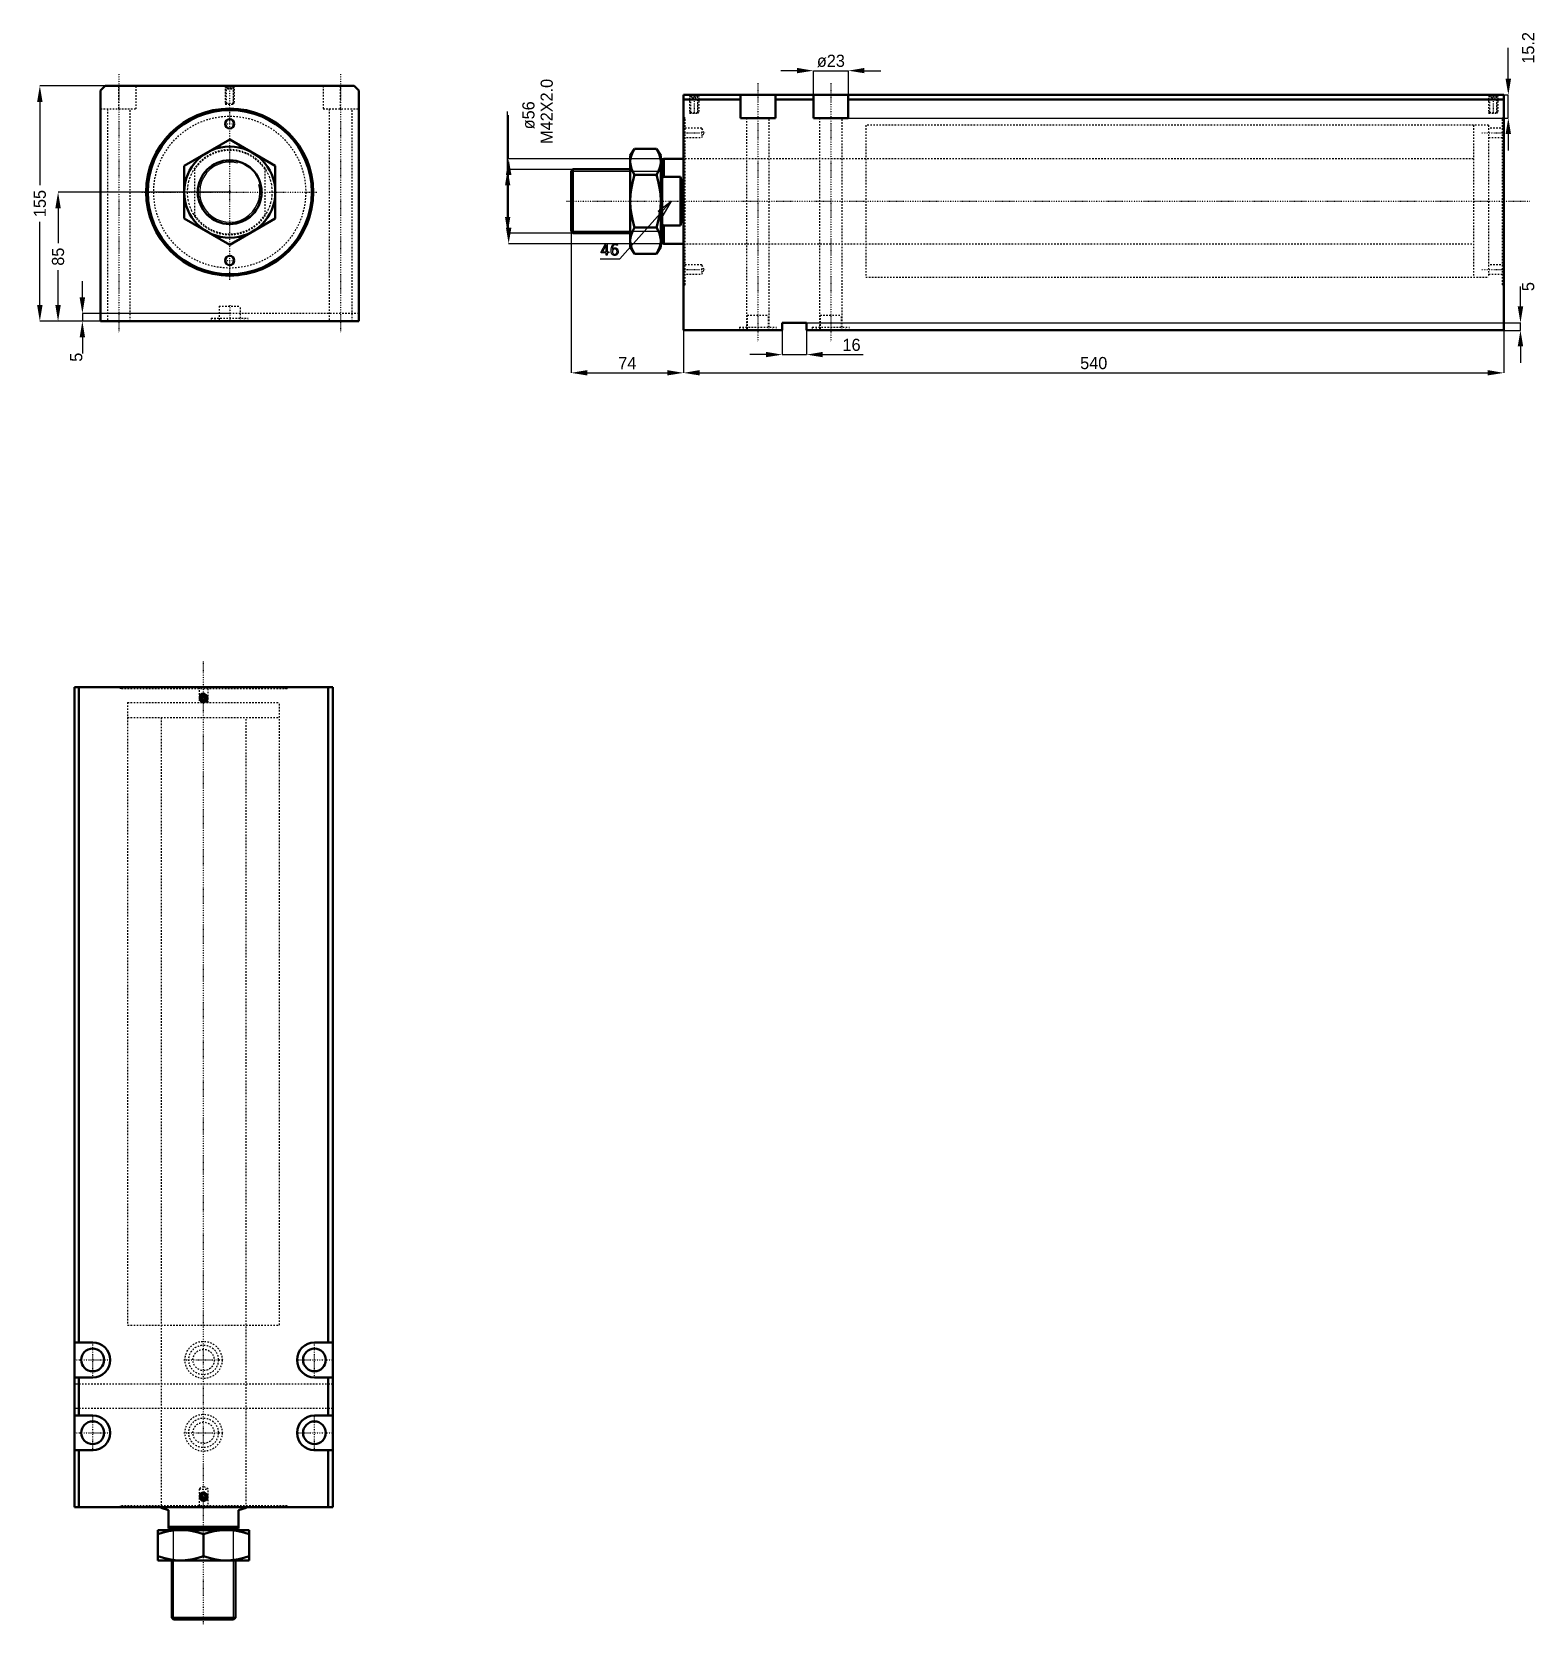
# Model space of a CAD drawing. Header units: millimetres. Extents: x -130 to 860, y -943 to 106.
import ezdxf

# ---------------------------------------------------------------- set-up
doc = ezdxf.new("R2010")
doc.units = ezdxf.units.MM
doc.linetypes.add('Center', pattern=[1.5, 0.45, -0.5, 0.05, -0.5])
doc.linetypes.add('Dashed', pattern=[2, 1, -1])
for name, color, linetype, lineweight in [('2d ConnectionPoints', 7, 'Continuous', 50), ('AM_0', 7, 'Continuous', 50), ('AM_5', 3, 'Continuous', 25), ('AM_7', 7, 'Center', 25), ('AM_9', 6, 'Dashed', 25)]:
    doc.layers.add(name, color=color, linetype=linetype, lineweight=lineweight)
doc.dimstyles.new('ISO-25', dxfattribs={"dimtxt": 2.5, "dimasz": 2.5, "dimexe": 1.25, "dimexo": 0.625, "dimtad": 1, "dimtxsty": 'Standard', "dimcen": 2.5, "dimadec": 0, "dimazin": 0, "dimtfac": 1, "dimtmove": 0, "dimatfit": 3, "dimfxl": 0, "dimarcsym": 0})

# ---------------------------------------------------------------- blocks, each defined once
blk = doc.blocks.new('1_JECX_MF_EXLA_100_400_0_rod__0_in_JECX_MF_160_EXLA_100_400_0__0')
at = {"layer": 'AM_0'}
for p, q in [((-30, 17.3), (0, 34.6)), ((0, 34.6), (30, 17.3)), ((-30, -17.3), (-30, 17.3)), ((30, 17.3), (30, -17.3)), ((0, -34.6), (-30, -17.3)), ((30, -17.3), (0, -34.6))]:
    blk.add_line(p, q, dxfattribs=at)
for radius in [30, 21]:
    blk.add_circle((0, 0), radius, dxfattribs=at)
at = {"layer": 'AM_5'}
blk.add_arc((0, 0), 19.8, 75, 15, dxfattribs=at)
at = {"layer": 'AM_9'}
for p, q in [((-23, -16), (-23, 16)), ((23, 16), (23, -16))]:
    blk.add_line(p, q, dxfattribs=at)
for points in [[(-23, 16), (-24.3, 13.9), (-25.4, 11.7), (-26.3, 9.5), (-27.1, 7.1), (-27.6, 4.8), (-27.9, 2.3), (-28, -0.1), (-27.9, -2.6), (-27.6, -5), (-27, -7.4), (-26.3, -9.7), (-25.3, -11.9), (-24.2, -14.1), (-23, -16)], [(23, -16), (24.3, -13.9), (25.4, -11.7), (26.3, -9.5), (27.1, -7.1), (27.6, -4.8), (27.9, -2.3), (28, 0.1), (27.9, 2.6), (27.6, 5), (27, 7.4), (26.3, 9.7), (25.3, 11.9), (24.2, 14.1), (23, 16)]]:
    blk.add_lwpolyline(points, dxfattribs=at)
blk.add_circle((0, 0), 20.8, dxfattribs=at)
for radius, start, end in [(28, 34.7719, 145.2281), (27.5, 33.2419, 146.7581), (27.5, 213.2419, 326.7581), (28, 214.7719, 325.2281)]:
    blk.add_arc((0, 0), radius, start, end, dxfattribs=at)
blk = doc.blocks.new('2_JECX_MF_EXLA_100_400_0_body__0_in_JECX_MF_160_EXLA_100_400_0__0')
at = {"layer": 'AM_0'}
for p, q in [((-82, 70), (-85, 67)), ((-85, 67), (-85, -85)), ((82, 70), (-82, 70)), ((85, 67), (82, 70)), ((85, -85), (85, 67)), ((-85, -85), (85, -85))]:
    blk.add_line(p, q, dxfattribs=at)
for centre, radius in [((0, 0), 55), ((0, 0), 54), ((0, 45), 3), ((0, -45), 3)]:
    blk.add_circle(centre, radius, dxfattribs=at)
at = {"layer": 'AM_5', "linetype": 'Dashed'}
for p, q in [((-3, 70), (-3, 58)), ((3, 70), (3, 58))]:
    blk.add_line(p, q, dxfattribs=at)
at = {"layer": 'AM_7'}
for p, q in [((-73, 77.8), (-73, -92.7)), ((73, 77.8), (73, -92.7)), ((0, -57.8), (0, 70.6)), ((-3.2, 45), (3.1, 45)), ((-57.8, 0), (57.8, 0)), ((-3.2, -45), (3.1, -45)), ((0, -74.5), (0, -85.5))]:
    blk.add_line(p, q, dxfattribs=at)
at = {"layer": 'AM_9'}
for p, q in [((-73, 54.8), (-73, 70)), ((-61.5, 54.8), (-61.5, 70)), ((-3, 70), (-2.5, 69.5)), ((-2.5, 69.5), (-2.5, 58.5)), ((-2.5, 69.5), (2.5, 69.5)), ((-1.9, 70), (-2.4, 69.5)), ((-2.4, 69.5), (-2.4, 58)), ((-2.4, 69.5), (2.4, 69.5)), ((-1.4, 68), (-1.4, 70)), ((-1.4, 68), (1.4, 68)), ((-0.7, 68), (-0.7, 70)), ((0.7, 68), (0.7, 70)), ((1.4, 68), (1.4, 70)), ((2.4, 69.5), (1.9, 70)), ((2.4, 58), (2.4, 69.5)), ((2.5, 69.5), (3, 70)), ((2.5, 58.5), (2.5, 69.5)), ((61.5, 70), (61.5, 54.8)), ((73, 54.8), (73, 70)), ((-85, 54.8), (-61.5, 54.8)), ((-80.5, 54.8), (-80.5, -85)), ((-65.5, -85), (-65.5, 54.8)), ((-2.5, 58.5), (-3, 58)), ((-3, 58), (3, 58)), ((-2.5, 58.5), (2.5, 58.5)), ((3, 58), (2.5, 58.5)), ((61.5, 54.8), (85, 54.8)), ((65.5, 54.8), (65.5, -85)), ((80.5, -85), (80.5, 54.8)), ((85, -80), (-85, -80)), ((-12.2, -82.9), (12.2, -82.9)), ((-12.2, -82.9), (-12.2, -85)), ((-9.8, -82.9), (-9.8, -85)), ((-7, -75), (7, -75)), ((-7, -75), (-7, -85)), ((7, -85), (7, -75)), ((9.8, -85), (9.8, -82.9)), ((12.2, -85), (12.2, -82.9))]:
    blk.add_line(p, q, dxfattribs=at)
blk.add_circle((0, 0), 50, dxfattribs=at)
blk = doc.blocks.new('*D3')
at = {"layer": 'AM_5', "color": 0, "lineweight": -2}
for p, q in [((-82, 70), (-125, 70)), ((-125, 59.3), (-125, 4.6)), ((-125, -74.3), (-125, -19.6)), ((-85, -85), (-125, -85))]:
    blk.add_line(p, q, dxfattribs=at)
at = {"layer": 'AM_5', "color": 0}
for points in [[(-123.2, 59.3), (-126.8, 59.3), (-125, 70)], [(-126.8, -74.3), (-123.2, -74.3), (-125, -85)]]:
    blk.add_solid(points, dxfattribs=at)
at = {"layer": 'Defpoints', "color": 0}
for p in [(-82, 70), (-125, -85), (-85, -85)]:
    blk.add_point(p, dxfattribs=at)
at = {"layer": 'AM_5', "color": 0, "insert": (-125, -7.5), "char_height": 8, "attachment_point": 5, "rotation": 90}
blk.add_mtext('155', dxfattribs=at)
blk = doc.blocks.new('*D4')
at = {"layer": 'AM_5', "color": 0, "lineweight": -2}
for p, q in [((0, 0), (-113, 0)), ((-113, -10.7), (-113, -33.6)), ((-113, -74.3), (-113, -51.4)), ((-85, -85), (-113, -85))]:
    blk.add_line(p, q, dxfattribs=at)
at = {"layer": 'AM_5', "color": 0}
for points in [[(-111.2, -10.7), (-114.8, -10.7), (-113, 0)], [(-114.8, -74.3), (-111.2, -74.3), (-113, -85)]]:
    blk.add_solid(points, dxfattribs=at)
at = {"layer": 'Defpoints', "color": 0}
for p in [(0, 0), (-113, -85), (-85, -85)]:
    blk.add_point(p, dxfattribs=at)
at = {"layer": 'AM_5', "color": 0, "insert": (-113, -42.5), "char_height": 8, "attachment_point": 5, "rotation": 90}
blk.add_mtext('85', dxfattribs=at)
blk = doc.blocks.new('*D5')
at = {"layer": 'AM_5', "color": 0, "lineweight": -2}
for p, q in [((-97, -69.3), (-97, -58.7)), ((0, -80), (-97, -80)), ((-97, -80), (-97, -85)), ((-85, -85), (-97, -85)), ((-97, -95.7), (-97, -106.3))]:
    blk.add_line(p, q, dxfattribs=at)
at = {"layer": 'AM_5', "color": 0}
for points in [[(-98.8, -69.3), (-95.2, -69.3), (-97, -80)], [(-95.2, -95.7), (-98.8, -95.7), (-97, -85)]]:
    blk.add_solid(points, dxfattribs=at)
at = {"layer": 'Defpoints', "color": 0}
for p in [(0, -80), (-97, -85), (-85, -85)]:
    blk.add_point(p, dxfattribs=at)
at = {"layer": 'AM_5', "color": 0, "insert": (-101, -108.7), "char_height": 8, "attachment_point": 5, "rotation": 90}
blk.add_mtext('5', dxfattribs=at)
blk = doc.blocks.new('1_JECX_MF_EXLA_100_400_0_rod__0_in_JECX_MF_160_EXLA_100_400_0__4')
at = {"layer": 'AM_0'}
for p, q in [((-28, 0), (-28, -0.4)), ((28, -0.4), (28, 0)), ((-23, -2), (-28, -0.4)), ((-23, -14), (-23, -2)), ((28, -0.4), (23, -2)), ((23, -2), (23, -14)), ((30, -15), (-30, -15)), ((-30, -35), (-30, -15)), ((-23, -13), (23, -13)), ((-23, -14), (23, -14)), ((-19.8, -14), (-20.8, -15)), ((0, -32.3), (0, -17.7)), ((20.8, -15), (19.8, -14)), ((30, -15), (30, -35)), ((30, -35), (-30, -35)), ((-21, -35), (-21, -72.8)), ((21, -72.8), (21, -35)), ((-21, -72.8), (21, -72.8)), ((-21, -72.8), (-19.8, -74)), ((19.8, -74), (21, -72.8)), ((-19.8, -74), (19.8, -74))]:
    blk.add_line(p, q, dxfattribs=at)
for points in [[(-15, -15), (-16.1, -15), (-19.6, -15.3), (-23, -15.8), (-26.5, -16.6), (-30, -17.7)], [(0, -17.7), (-3.6, -16.6), (-7.3, -15.7), (-11.2, -15.2), (-15, -15)], [(15, -15), (13.9, -15), (10.4, -15.3), (7, -15.8), (3.5, -16.6), (0, -17.7)], [(30, -17.7), (26.4, -16.6), (22.7, -15.7), (18.8, -15.2), (15, -15)], [(-30, -32.3), (-26.4, -33.4), (-22.7, -34.3), (-18.8, -34.8), (-15, -35)], [(-15, -35), (-13.9, -35), (-10.4, -34.7), (-7, -34.2), (-3.5, -33.4), (0, -32.3)], [(0, -32.3), (3.6, -33.4), (7.3, -34.3), (11.2, -34.8), (15, -35)], [(15, -35), (16.1, -35), (19.6, -34.7), (23, -34.2), (26.5, -33.4), (30, -32.3)]]:
    blk.add_lwpolyline(points, dxfattribs=at)
at = {"layer": 'AM_5'}
for p, q in [((-19.8, -74), (-19.8, -14)), ((19.8, -74), (19.8, -14))]:
    blk.add_line(p, q, dxfattribs=at)
at = {"layer": 'AM_7'}
blk.add_line((0, -77), (0, 557.2), dxfattribs=at)
at = {"layer": 'AM_9'}
for p, q in [((-50, 530), (50, 530)), ((-50, 530), (-50, 520)), ((50, 520), (50, 530)), ((-50, 520), (50, 520)), ((-28, 520), (-28, 0)), ((28, 0), (28, 520))]:
    blk.add_line(p, q, dxfattribs=at)
blk = doc.blocks.new('2_JECX_MF_EXLA_100_400_0_body__0_in_JECX_MF_160_EXLA_100_400_0__4')
at = {"layer": 'AM_0'}
for p, q in [((-85, 540), (-85, 0)), ((85, 540), (-85, 540)), ((-82, 540), (-82, 108.5)), ((82, 540), (82, 108.5)), ((85, 540), (85, 0)), ((-0.7, 534.2), (-1.4, 533)), ((-1.4, 533), (-0.7, 531.8)), ((0.7, 534.2), (-0.7, 534.2)), ((-0.7, 531.8), (0.7, 531.8)), ((1.4, 533), (0.7, 534.2)), ((0.7, 531.8), (1.4, 533)), ((-73, 108.5), (-85, 108.5)), ((85, 108.5), (73, 108.5)), ((-85, 85.5), (-73, 85.5)), ((-82, 85.5), (-82, 60.5)), ((73, 85.5), (85, 85.5)), ((82, 85.5), (82, 60.5)), ((-73, 60.5), (-85, 60.5)), ((85, 60.5), (73, 60.5)), ((-85, 37.5), (-73, 37.5)), ((-82, 37.5), (-82, 0)), ((73, 37.5), (85, 37.5)), ((82, 37.5), (82, 0)), ((85, 0), (-85, 0)), ((-0.7, 8.3), (-1.4, 7)), ((-1.4, 7), (-0.7, 5.8)), ((0.7, 8.3), (-0.7, 8.3)), ((-0.7, 5.8), (0.7, 5.8)), ((1.4, 7), (0.7, 8.3)), ((0.7, 5.8), (1.4, 7))]:
    blk.add_line(p, q, dxfattribs=at)
for centre, radius in [((0, 533), 2.46), ((0, 533), 2.4), ((0, 533), 1.9), ((-73, 97), 7.5), ((73, 97), 7.5), ((-73, 49), 7.5), ((73, 49), 7.5), ((0, 7), 2.46), ((0, 7), 2.4), ((0, 7), 1.9)]:
    blk.add_circle(centre, radius, dxfattribs=at)
for centre, start, end in [((-73, 97), 270, 90), ((73, 97), 90, 270), ((-73, 49), 270, 90), ((73, 49), 90, 270)]:
    blk.add_arc(centre, 11.5, start, end, dxfattribs=at)
at = {"layer": 'AM_5'}
for centre in [(0, 533), (0, 7)]:
    blk.add_arc(centre, 3, 75, 15, dxfattribs=at)
at = {"layer": 'AM_7'}
for p, q in [((-3.2, 533), (3.1, 533)), ((-73, 84.9), (-73, 109.1)), ((73, 84.9), (73, 109.1)), ((-85.1, 97), (-60.9, 97)), ((-12.9, 97), (12.9, 97)), ((60.9, 97), (85.1, 97)), ((-73, 36.9), (-73, 61.1)), ((73, 36.9), (73, 61.1)), ((-85.1, 49), (-60.9, 49)), ((-12.9, 49), (12.9, 49)), ((60.9, 49), (85.1, 49)), ((-3.2, 7), (3.1, 7))]:
    blk.add_line(p, q, dxfattribs=at)
at = {"layer": 'AM_9'}
for p, q in [((-55, 540), (-55, 539)), ((55, 539), (-55, 539)), ((-54, 540), (-54, 539)), ((-3, 540), (-3, 530)), ((3, 530), (3, 540)), ((54, 539), (54, 540)), ((55, 539), (55, 540)), ((-50, 530), (50, 530)), ((-50, 530), (-50, 120)), ((50, 120), (50, 530)), ((-50, 120), (50, 120)), ((-28, 120), (-28, 0)), ((28, 0), (28, 120)), ((85, 81), (-85, 81)), ((85, 65), (-85, 65)), ((0, 13.7), (-3, 12)), ((-3, 12), (-3, 0)), ((-3, 12), (3, 12)), ((3, 12), (0, 13.7)), ((3, 0), (3, 12)), ((55, 1), (-55, 1)), ((-55, 1), (-55, 0)), ((-54, 1), (-54, 0)), ((54, 0), (54, 1)), ((55, 0), (55, 1))]:
    blk.add_line(p, q, dxfattribs=at)
for centre, radius in [((0, 97), 12.2), ((0, 97), 9.75), ((0, 97), 7), ((0, 49), 12.2), ((0, 49), 9.75), ((0, 49), 7)]:
    blk.add_circle(centre, radius, dxfattribs=at)
blk = doc.blocks.new('1_JECX_MF_EXLA_100_400_0_rod__0_in_JECX_MF_160_EXLA_100_400_0__2')
at = {"layer": 'AM_0'}
for p, q in [((-32.3, 34.6), (-35, 30)), ((-32.3, 34.6), (-17.7, 34.6)), ((-15, 30), (-17.7, 34.6)), ((-72.8, 21), (-74, 19.8)), ((-35, 21), (-72.8, 21)), ((-72.8, 21), (-72.8, -21)), ((-35, 30), (-35, -30)), ((-15, 30), (-15, -30)), ((-13, 28), (-14, 27.5)), ((-14, 27.5), (-14, -27.5)), ((0, 28), (-13, 28)), ((-13, 28), (-13, 16)), ((-74, 19.8), (-74, -19.8)), ((-32.3, 17.3), (-17.7, 17.3)), ((-14, 19.8), (-15, 20.8)), ((-13, 16), (-14, 15.1)), ((-2, 16), (-13, 16)), ((-2, 16), (-2, -16)), ((-74, -19.8), (-72.8, -21)), ((-32.3, -17.3), (-17.7, -17.3)), ((-15, -20.8), (-14, -19.8)), ((-14, -15.1), (-13, -16)), ((-13, -16), (-2, -16)), ((-13, -16), (-13, -28)), ((-72.8, -21), (-35, -21)), ((-35, -30), (-32.3, -34.6)), ((-17.7, -34.6), (-15, -30)), ((-14, -27.5), (-13, -28)), ((-13, -28), (0, -28)), ((-32.3, -34.6), (-17.7, -34.6))]:
    blk.add_line(p, q, dxfattribs=at)
for points in [[(-32.3, 34.6), (-33.4, 32.5), (-34.3, 30.4), (-34.8, 28.2), (-35, 26)], [(-15, 26), (-15, 26.6), (-15.3, 28.6), (-15.8, 30.6), (-16.6, 32.6), (-17.7, 34.6)], [(-35, 26), (-35, 25.4), (-34.7, 23.3), (-34.2, 21.3), (-33.4, 19.3), (-32.3, 17.3)], [(-17.7, 17.3), (-16.6, 19.4), (-15.7, 21.6), (-15.2, 23.8), (-15, 26)], [(-32.3, 17.3), (-33.4, 13.1), (-34.3, 8.8), (-34.8, 4.4), (-35, 0)], [(-15, 0), (-15, 0.3), (-15.2, 4.6), (-15.7, 8.8), (-16.6, 13.1), (-17.7, 17.3)], [(-2, -16), (-1.6, -13.9), (-1.2, -11.7), (-0.9, -9.5), (-0.7, -7.1), (-0.5, -4.8), (-0.4, -2.3), (-0.4, 0.1), (-0.4, 2.6), (-0.5, 5), (-0.7, 7.4), (-0.9, 9.7), (-1.2, 11.9), (-1.6, 14.1), (-2, 16)], [(-35, 0), (-35, -0.3), (-34.8, -4.6), (-34.3, -8.8), (-33.4, -13.1), (-32.3, -17.3)], [(-17.7, -17.3), (-16.6, -13.1), (-15.7, -8.8), (-15.2, -4.4), (-15, 0)], [(-32.3, -17.3), (-33.4, -19.4), (-34.3, -21.6), (-34.8, -23.8), (-35, -26)], [(-15, -26), (-15, -25.4), (-15.3, -23.3), (-15.8, -21.3), (-16.6, -19.3), (-17.7, -17.3)], [(-35, -26), (-35, -26.6), (-34.7, -28.6), (-34.2, -30.6), (-33.4, -32.6), (-32.3, -34.6)], [(-17.7, -34.6), (-16.6, -32.5), (-15.7, -30.4), (-15.2, -28.2), (-15, -26)]]:
    blk.add_lwpolyline(points, dxfattribs=at)
at = {"layer": 'AM_5'}
for p, q in [((-74, 19.8), (-14, 19.8)), ((-74, -19.8), (-14, -19.8))]:
    blk.add_line(p, q, dxfattribs=at)
at = {"layer": 'AM_7'}
blk.add_line((-77, 0), (557.2, 0), dxfattribs=at)
at = {"layer": 'AM_9'}
for p, q in [((520, 50), (520, -50)), ((530, 50), (520, 50)), ((530, 50), (530, -50)), ((520, 28), (0, 28)), ((0, -28), (520, -28)), ((520, -50), (530, -50))]:
    blk.add_line(p, q, dxfattribs=at)
blk = doc.blocks.new('2_JECX_MF_EXLA_100_400_0_body__0_in_JECX_MF_160_EXLA_100_400_0__2')
at = {"layer": 'AM_0'}
for p, q in [((0, -85), (0, 70)), ((540, 70), (0, 70)), ((37.5, 67), (0, 67)), ((37.5, 54.8), (37.5, 70)), ((60.5, 54.8), (60.5, 70)), ((85.5, 67), (60.5, 67)), ((85.5, 54.8), (85.5, 70)), ((108.5, 54.8), (108.5, 70)), ((540, 67), (108.5, 67)), ((540, -85), (540, 70)), ((37.5, 54.8), (60.5, 54.8)), ((85.5, 54.8), (108.5, 54.8)), ((65, -80), (65, -85)), ((81, -80), (65, -80)), ((81, -85), (81, -80)), ((65, -85), (0, -85)), ((540, -85), (81, -85))]:
    blk.add_line(p, q, dxfattribs=at)
at = {"layer": 'AM_5', "linetype": 'Dashed'}
for p, q in [((4, 70), (4, 58)), ((10, 70), (10, 58)), ((530, 70), (530, 58)), ((536, 70), (536, 58))]:
    blk.add_line(p, q, dxfattribs=at)
at = {"layer": 'AM_7'}
for p, q in [((49, 77.8), (49, -92.7)), ((97, 77.8), (97, -92.7)), ((7, 70.6), (7, 57.4)), ((533, 70.6), (533, 57.4)), ((-0.7, 45), (14.4, 45)), ((525.6, 45), (540.7, 45)), ((-0.7, -45), (14.4, -45)), ((525.6, -45), (540.7, -45))]:
    blk.add_line(p, q, dxfattribs=at)
at = {"layer": 'AM_9'}
for p, q in [((4, 70), (4.5, 69.5)), ((4.5, 69.5), (4.5, 58.5)), ((4.5, 69.5), (9.5, 69.5)), ((5.1, 70), (4.6, 69.5)), ((4.6, 69.5), (9.4, 69.5)), ((4.6, 69.5), (4.6, 58)), ((5.8, 68), (5.8, 70)), ((5.8, 68), (8.2, 68)), ((7, 68), (7, 70)), ((8.2, 68), (8.2, 70)), ((9.4, 69.5), (8.9, 70)), ((9.4, 58), (9.4, 69.5)), ((9.5, 69.5), (10, 70)), ((9.5, 58.5), (9.5, 69.5)), ((530, 70), (530.5, 69.5)), ((530.5, 69.5), (530.5, 58.5)), ((530.5, 69.5), (535.5, 69.5)), ((531.1, 70), (530.6, 69.5)), ((530.6, 69.5), (535.4, 69.5)), ((530.6, 69.5), (530.6, 58)), ((531.8, 68), (531.8, 70)), ((531.8, 68), (534.2, 68)), ((533, 68), (533, 70)), ((534.2, 68), (534.2, 70)), ((535.4, 69.5), (534.9, 70)), ((535.4, 58), (535.4, 69.5)), ((535.5, 69.5), (536, 70)), ((535.5, 58.5), (535.5, 69.5)), ((1, 55), (0, 55)), ((1, 54), (0, 54)), ((1, -55), (1, 55)), ((4.5, 58.5), (4, 58)), ((4, 58), (10, 58)), ((4.5, 58.5), (9.5, 58.5)), ((10, 58), (9.5, 58.5)), ((41.5, 54.8), (41.5, -85)), ((56.5, -85), (56.5, 54.8)), ((89.5, 54.8), (89.5, -85)), ((104.5, -85), (104.5, 54.8)), ((530.5, 58.5), (530, 58)), ((530, 58), (536, 58)), ((530.5, 58.5), (535.5, 58.5)), ((536, 58), (535.5, 58.5)), ((539, -55), (539, 55)), ((540, 55), (539, 55)), ((540, 54), (539, 54)), ((12, 48), (0, 48)), ((0, 42), (12, 42)), ((13.7, 45), (12, 48)), ((12, 48), (12, 42)), ((12, 42), (13.7, 45)), ((530, 50), (120, 50)), ((120, 50), (120, -50)), ((530, 50), (530, -50)), ((540, 48), (530, 48)), ((530, 42), (540, 42)), ((120, 28), (0, 28)), ((0, -28), (120, -28)), ((12, -42), (0, -42)), ((0, -48), (12, -48)), ((13.7, -45), (12, -42)), ((12, -42), (12, -48)), ((12, -48), (13.7, -45)), ((120, -50), (530, -50)), ((540, -42), (530, -42)), ((530, -48), (540, -48)), ((0, -54), (1, -54)), ((0, -55), (1, -55)), ((539, -54), (540, -54)), ((539, -55), (540, -55)), ((36.8, -82.9), (61.2, -82.9)), ((36.8, -82.9), (36.8, -85)), ((39.2, -82.9), (39.2, -85)), ((42, -75), (56, -75)), ((42, -75), (42, -85)), ((56, -85), (56, -75)), ((58.8, -85), (58.8, -82.9)), ((61.2, -85), (61.2, -82.9)), ((84.8, -82.9), (109.2, -82.9)), ((84.8, -82.9), (84.8, -85)), ((87.3, -82.9), (87.3, -85)), ((90, -75), (104, -75)), ((90, -75), (90, -85)), ((104, -85), (104, -75)), ((106.8, -85), (106.8, -82.9)), ((109.2, -85), (109.2, -82.9))]:
    blk.add_line(p, q, dxfattribs=at)
blk = doc.blocks.new('*D31')
at = {"layer": 'AM_5', "color": 0, "lineweight": -2}
for p, q in [((373.5, 80), (362.8, 80)), ((384.2, 64), (384.2, 80)), ((384.2, 80), (407.2, 80)), ((407.2, 64), (407.2, 80)), ((417.8, 80), (428.5, 80))]:
    blk.add_line(p, q, dxfattribs=at)
at = {"layer": 'AM_5', "color": 0}
for points in [[(373.5, 81.8), (373.5, 78.3), (384.2, 80)], [(417.8, 81.8), (417.8, 78.3), (407.2, 80)]]:
    blk.add_solid(points, dxfattribs=at)
at = {"layer": 'Defpoints', "color": 0}
for p in [(407.2, 80), (384.2, 64), (407.2, 64)]:
    blk.add_point(p, dxfattribs=at)
at = {"layer": 'AM_5', "color": 0, "insert": (395.7, 86.4), "char_height": 8, "attachment_point": 5}
blk.add_mtext('ø23', dxfattribs=at)
blk = doc.blocks.new('*D32')
at = {"layer": 'AM_5', "color": 0, "lineweight": -2}
for p, q in [((841.6, 74.7), (841.6, 95)), ((407.2, 64), (841.6, 64)), ((841.6, 48.8), (841.6, 64)), ((407.2, 48.8), (841.6, 48.8)), ((841.6, 38.2), (841.6, 27.5))]:
    blk.add_line(p, q, dxfattribs=at)
at = {"layer": 'AM_5', "color": 0}
for points in [[(839.8, 74.7), (843.4, 74.7), (841.6, 64)], [(839.8, 38.2), (843.4, 38.2), (841.6, 48.8)]]:
    blk.add_solid(points, dxfattribs=at)
at = {"layer": 'Defpoints', "color": 0}
for p in [(407.2, 64), (841.6, 64), (407.2, 48.8)]:
    blk.add_point(p, dxfattribs=at)
at = {"layer": 'AM_5', "color": 0, "insert": (854.7, 95), "char_height": 8, "attachment_point": 5, "rotation": 90}
blk.add_mtext('15.2', dxfattribs=at)
blk = doc.blocks.new('*D33')
at = {"layer": 'AM_5', "color": 0, "lineweight": -2}
for p, q in [((298.7, -91), (298.7, -119)), ((838.7, -91), (838.7, -119)), ((309.3, -119), (828, -119))]:
    blk.add_line(p, q, dxfattribs=at)
at = {"layer": 'AM_5', "color": 0}
for points in [[(309.3, -117.2), (309.3, -120.7), (298.7, -119)], [(828, -117.2), (828, -120.7), (838.7, -119)]]:
    blk.add_solid(points, dxfattribs=at)
at = {"layer": 'Defpoints', "color": 0}
for p in [(298.7, -91), (838.7, -91), (838.7, -119)]:
    blk.add_point(p, dxfattribs=at)
at = {"layer": 'AM_5', "color": 0, "insert": (568.7, -112.6), "char_height": 8, "attachment_point": 5}
blk.add_mtext('540', dxfattribs=at)
blk = doc.blocks.new('*D34')
at = {"layer": 'AM_5', "color": 0, "lineweight": -2}
for p, q in [((224.7, -6), (224.7, -119)), ((298.7, -91), (298.7, -119)), ((235.3, -119), (288, -119))]:
    blk.add_line(p, q, dxfattribs=at)
at = {"layer": 'AM_5', "color": 0}
for points in [[(235.3, -117.2), (235.3, -120.7), (224.7, -119)], [(288, -117.2), (288, -120.7), (298.7, -119)]]:
    blk.add_solid(points, dxfattribs=at)
at = {"layer": 'Defpoints', "color": 0}
for p in [(224.7, -6), (298.7, -91), (298.7, -119)]:
    blk.add_point(p, dxfattribs=at)
at = {"layer": 'AM_5', "color": 0, "insert": (261.7, -112.6), "char_height": 8, "attachment_point": 5}
blk.add_mtext('74', dxfattribs=at)
blk = doc.blocks.new('*D35')
at = {"layer": 'AM_5', "color": 0, "lineweight": -2}
for p, q in [((183.6, 22), (183.6, 50.6)), ((285.7, 22), (183.6, 22)), ((183.6, -23.3), (183.6, 11.4)), ((285.7, -34), (183.6, -34))]:
    blk.add_line(p, q, dxfattribs=at)
at = {"layer": 'AM_5', "color": 0}
for points in [[(181.8, 11.4), (185.4, 11.4), (183.6, 22)], [(181.8, -23.3), (185.4, -23.3), (183.6, -34)]]:
    blk.add_solid(points, dxfattribs=at)
at = {"layer": 'Defpoints', "color": 0}
for p in [(183.6, 22), (285.7, 22), (285.7, -34)]:
    blk.add_point(p, dxfattribs=at)
at = {"layer": 'AM_5', "color": 0, "insert": (196.7, 50.6), "char_height": 8, "attachment_point": 5, "rotation": 90}
blk.add_mtext('ø56', dxfattribs=at)
blk = doc.blocks.new('*D36')
at = {"layer": 'AM_5', "color": 0, "lineweight": -2}
for p, q in [((182.9, 15), (182.9, 53.2)), ((225.9, 15), (182.9, 15)), ((182.9, -16.3), (182.9, 4.4)), ((225.7, -27), (182.9, -27))]:
    blk.add_line(p, q, dxfattribs=at)
at = {"layer": 'AM_5', "color": 0}
for points in [[(181.2, 4.4), (184.7, 4.4), (182.9, 15)], [(181.2, -16.3), (184.7, -16.3), (182.9, -27)]]:
    blk.add_solid(points, dxfattribs=at)
at = {"layer": 'Defpoints', "color": 0}
for p in [(182.9, 15), (225.9, 15), (225.7, -27)]:
    blk.add_point(p, dxfattribs=at)
at = {"layer": 'AM_5', "color": 0, "insert": (208.7, 53.2), "char_height": 8, "attachment_point": 5, "rotation": 90}
blk.add_mtext('M42X2.0', dxfattribs=at)
blk = doc.blocks.new('*D37')
at = {"layer": 'AM_5', "color": 0, "lineweight": -2}
for p, q in [((363.7, -86), (363.7, -107)), ((379.7, -91), (379.7, -107)), ((353, -107), (342.3, -107)), ((363.7, -107), (379.7, -107)), ((390.3, -107), (417, -107))]:
    blk.add_line(p, q, dxfattribs=at)
at = {"layer": 'AM_5', "color": 0}
for points in [[(353, -105.2), (353, -108.7), (363.7, -107)], [(390.3, -105.2), (390.3, -108.7), (379.7, -107)]]:
    blk.add_solid(points, dxfattribs=at)
at = {"layer": 'Defpoints', "color": 0}
for p in [(363.7, -86), (379.7, -91), (379.7, -107)]:
    blk.add_point(p, dxfattribs=at)
at = {"layer": 'AM_5', "color": 0, "insert": (409.3, -100.6), "char_height": 8, "attachment_point": 5}
blk.add_mtext('16', dxfattribs=at)
blk = doc.blocks.new('*D38')
at = {"layer": 'AM_5', "color": 0, "lineweight": -2}
for p, q in [((849.6, -75.3), (849.6, -62.2)), ((363.7, -86), (849.6, -86)), ((379.7, -91), (849.6, -91)), ((849.6, -91), (849.6, -86)), ((849.6, -101.6), (849.6, -112.3))]:
    blk.add_line(p, q, dxfattribs=at)
at = {"layer": 'AM_5', "color": 0}
for points in [[(847.8, -75.3), (851.4, -75.3), (849.6, -86)], [(847.8, -101.6), (851.4, -101.6), (849.6, -91)]]:
    blk.add_solid(points, dxfattribs=at)
at = {"layer": 'Defpoints', "color": 0}
for p in [(363.7, -86), (379.7, -91), (849.6, -91)]:
    blk.add_point(p, dxfattribs=at)
at = {"layer": 'AM_5', "color": 0, "insert": (854.7, -62.2), "char_height": 8, "attachment_point": 5, "rotation": 90}
blk.add_mtext('5', dxfattribs=at)

msp = doc.modelspace()

# ---------------------------------------------------------------- linework, layer by layer
at = {"layer": '2d ConnectionPoints'}
for p in [(0, 0), (298.671, -5.97), (-17.221, -866.012)]:
    msp.add_point(p, dxfattribs=at)
at = {"layer": 'AM_5'}
for p, q in [((256.671, -43.97), (290.671, -5.97)), ((243.871, -43.97), (256.671, -43.97))]:
    msp.add_line(p, q, dxfattribs=at)
for points in [[(290.671, -5.97), (285.149, -15.341), (281.969, -12.496), (290.671, -5.97)], [(247.751, -39.906), (244.381, -39.906), (244.381, -39.23), (247.449, -34.03), (248.479, -34.03), (248.479, -39.204), (249.602, -39.204), (249.602, -39.906), (248.479, -39.906), (248.479, -41.57), (247.751, -41.57), (247.751, -39.906)], [(247.761, -39.204), (247.761, -34.903), (245.275, -39.204), (247.761, -39.204)], [(253.417, -41.632), (253.417, -41.632), (253.065, -41.616), (252.596, -41.53), (252.596, -41.53), (252.199, -41.371), (251.974, -41.224), (251.974, -41.224), (251.778, -41.049), (251.532, -40.742), (251.532, -40.742), (251.343, -40.381), (251.249, -40.111), (251.249, -40.111), (251.176, -39.818), (251.097, -39.333), (251.097, -39.333), (251.054, -38.796), (251.046, -38.408), (251.046, -38.408), (251.071, -37.612), (251.203, -36.552), (251.203, -36.552), (251.447, -35.653), (251.673, -35.143), (251.673, -35.143), (251.952, -34.716), (252.479, -34.253), (252.479, -34.253), (253.136, -34.004), (253.646, -33.957), (253.646, -33.957), (253.891, -33.964), (254.227, -34.002), (254.227, -34.002), (254.525, -34.073), (254.702, -34.139), (254.702, -34.139), (254.866, -34.217), (255.096, -34.351), (255.096, -34.351), (255.306, -34.507), (255.435, -34.623), (254.863, -35.091), (254.863, -35.091), (254.789, -35.005), (254.657, -34.89), (254.657, -34.89), (254.5, -34.791), (254.382, -34.734), (254.382, -34.734), (254.254, -34.687), (254.043, -34.635), (254.043, -34.635), (253.812, -34.607), (253.646, -34.602), (253.646, -34.602), (253.384, -34.622), (253.035, -34.729), (253.035, -34.729), (252.739, -34.928), (252.572, -35.111), (252.572, -35.111), (252.427, -35.322), (252.245, -35.663), (252.245, -35.663), (252.107, -36.035), (252.039, -36.3), (252.039, -36.3), (251.985, -36.577), (251.916, -37.013), (251.916, -37.013), (251.863, -37.474), (251.837, -37.795), (251.837, -37.795), (251.953, -37.571), (252.149, -37.278), (252.149, -37.278), (252.372, -37.036), (252.536, -36.903), (252.536, -36.903), (252.711, -36.793), (252.994, -36.675), (252.994, -36.675), (253.302, -36.611), (253.521, -36.599), (253.521, -36.599), (253.779, -36.613), (254.143, -36.689), (254.143, -36.689), (254.478, -36.83), (254.686, -36.96), (254.686, -36.96), (254.879, -37.114), (255.133, -37.38), (255.133, -37.38), (255.345, -37.69), (255.464, -37.919), (255.464, -37.919), (255.562, -38.162), (255.668, -38.538), (255.668, -38.538), (255.726, -38.929), (255.737, -39.199), (255.737, -39.199), (255.725, -39.479), (255.662, -39.875), (255.662, -39.875), (255.545, -40.242), (255.438, -40.47), (255.438, -40.47), (255.309, -40.681), (255.081, -40.961), (255.081, -40.961), (254.811, -41.196), (254.608, -41.328), (254.608, -41.328), (254.391, -41.437), (254.045, -41.556), (254.045, -41.556), (253.676, -41.62), (253.417, -41.632)], [(253.428, -40.977), (253.428, -40.977), (253.615, -40.968), (253.874, -40.92), (253.874, -40.92), (254.107, -40.831), (254.247, -40.748), (254.247, -40.748), (254.374, -40.649), (254.541, -40.474), (254.541, -40.474), (254.679, -40.267), (254.754, -40.111), (254.754, -40.111), (254.816, -39.943), (254.883, -39.671), (254.883, -39.671), (254.919, -39.376), (254.925, -39.167), (254.925, -39.167), (254.919, -38.972), (254.885, -38.693), (254.885, -38.693), (254.822, -38.432), (254.764, -38.268), (254.764, -38.268), (254.693, -38.114), (254.563, -37.909), (254.563, -37.909), (254.403, -37.734), (254.281, -37.633), (254.281, -37.633), (254.146, -37.549), (253.922, -37.458), (253.922, -37.458), (253.672, -37.409), (253.49, -37.399), (253.49, -37.399), (253.302, -37.409), (253.038, -37.462), (253.038, -37.462), (252.798, -37.559), (252.65, -37.649), (252.65, -37.649), (252.515, -37.756), (252.335, -37.943), (252.335, -37.943), (252.185, -38.163), (252.102, -38.328), (252.102, -38.328), (252.033, -38.503), (251.958, -38.783), (251.958, -38.783), (251.917, -39.082), (251.909, -39.292), (251.909, -39.292), (251.917, -39.483), (251.954, -39.754), (251.954, -39.754), (252.023, -40.006), (252.086, -40.163), (252.086, -40.163), (252.164, -40.309), (252.304, -40.504), (252.304, -40.504), (252.474, -40.668), (252.604, -40.761), (252.604, -40.761), (252.746, -40.839), (252.98, -40.923), (252.98, -40.923), (253.24, -40.968), (253.428, -40.977)]]:
    msp.add_lwpolyline(points, dxfattribs=at)

# ---------------------------------------------------------------- block references
for name, p in [('2_JECX_MF_EXLA_100_400_0_body__0_in_JECX_MF_160_EXLA_100_400_0__0', (0, 0)), ('2_JECX_MF_EXLA_100_400_0_body__0_in_JECX_MF_160_EXLA_100_400_0__2', (298.671, -5.97)), ('1_JECX_MF_EXLA_100_400_0_rod__0_in_JECX_MF_160_EXLA_100_400_0__2', (298.671, -5.97)), ('1_JECX_MF_EXLA_100_400_0_rod__0_in_JECX_MF_160_EXLA_100_400_0__0', (0, 0)), ('1_JECX_MF_EXLA_100_400_0_rod__0_in_JECX_MF_160_EXLA_100_400_0__4', (-17.221, -866.012)), ('2_JECX_MF_EXLA_100_400_0_body__0_in_JECX_MF_160_EXLA_100_400_0__4', (-17.221, -866.012))]:
    msp.add_blockref(name, p)

# ---------------------------------------------------------------- dimensions: what is measured, and where the dimension line sits
for base, p1, p2, text, picture, middle in [((841.605, 64.03), (407.171, 48.83), (407.171, 64.03), '15.2', '*D32', (854.671, 94.964)), ((182.938, 15.03), (225.671, -26.97), (225.898, 15.03), 'M42X2.0', '*D36', (208.671, 53.164)), ((-125, -85), (-82, 70), (-85, -85), '155', '*D3', (-125, -7.5)), ((183.605, 22.03), (285.671, -33.97), (285.671, 22.03), 'ø56', '*D35', (196.671, 50.564)), ((-113, -85), (0, 0), (-85, -85), '85', '*D4', (-113, -42.5)), ((-97, -85), (0, -80), (-85, -85), '5', '*D5', (-101, -108.733)), ((849.605, -90.97), (363.671, -85.97), (379.671, -90.97), '5', '*D38', (854.671, -62.236))]:
    dim = msp.add_linear_dim(base=base, p1=p1, p2=p2, angle=90, text=text, dimstyle='ISO-25', override={"dimtxt": 8, "dimasz": 10.666667, "dimexe": 0, "dimexo": 0, "dimgap": 2.4}, dxfattribs=at)
    dim.commit()
    dim.dimension.update_dxf_attribs({"geometry": picture, "text_midpoint": middle, "dimtype": 160, "text_rotation": 90})
for base, p1, p2, text, picture, middle in [((407.171, 80.03), (384.171, 64.03), (407.171, 64.03), 'ø23', '*D31', (395.671, 80.03)), ((298.671, -118.97), (224.671, -5.97), (298.671, -90.97), '74', '*D34', (261.671, -118.97)), ((838.671, -118.97), (298.671, -90.97), (838.671, -90.97), '540', '*D33', (568.671, -118.97)), ((379.671, -106.97), (363.671, -85.97), (379.671, -90.97), '16', '*D37', (409.31, -106.97))]:
    dim = msp.add_linear_dim(base=base, p1=p1, p2=p2, text=text, dimstyle='ISO-25', override={"dimtxt": 8, "dimasz": 10.666667, "dimexe": 0, "dimexo": 0, "dimgap": 2.4}, dxfattribs=at)
    dim.commit()
    dim.dimension.update_dxf_attribs({"geometry": picture, "text_midpoint": middle, "dimtype": 160})

doc.saveas('drawing.dxf')
